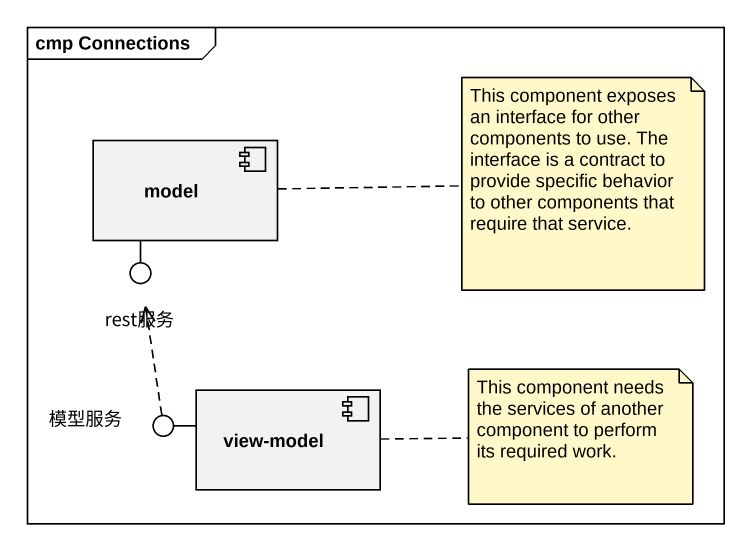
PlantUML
@startuml
mainframe cmp Connections
component model
() rest服务
component "view-model" as view_model
() 模型服务
model -- rest服务
view_model -left- 模型服务
模型服务 .up.> rest服务
note right of model : This component exposes an interface for other components to use. The interface is a contract to provide specific behavior to other components that require that service.
note right of view_model : This component needs the services of another component to perform its required work.
@enduml
